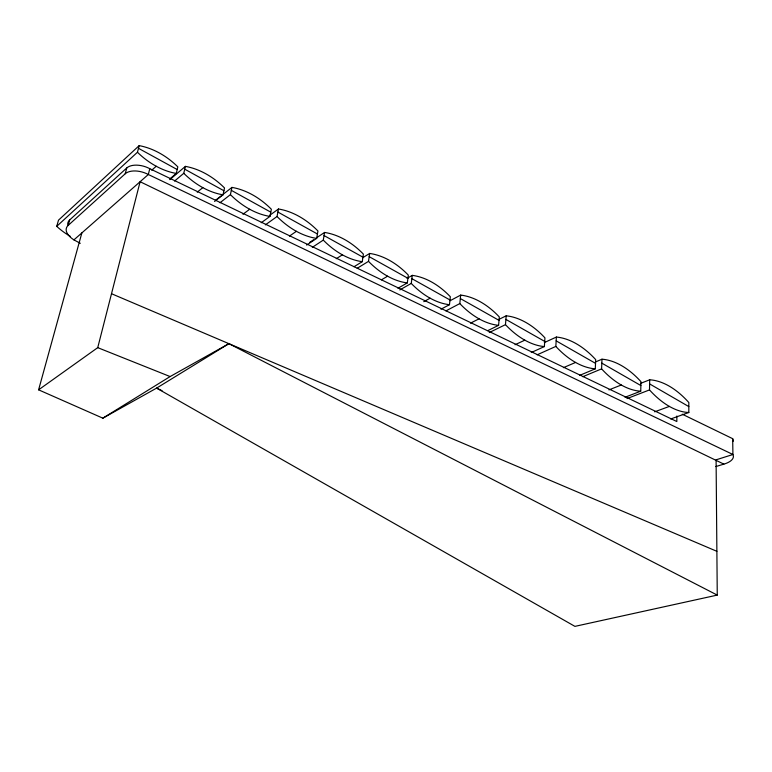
<?xml version="1.0" encoding="UTF-8"?>
<svg xmlns="http://www.w3.org/2000/svg" width="772" height="772" viewBox="0 0 772 772"><rect width="100%" height="100%" fill="white"/><g stroke="black" fill="none" stroke-linecap="round" stroke-linejoin="round"><path stroke-width="1.16" d="M670.714 418.974L688.817 412.499L688.836 402.55A86.85 50.431 70.3 0 0 649.696 379.795L640.731 383.317M676.87 416.021L676.832 421.531L149.778 168.692A17.351 9.766 17.3 0 0 126.743 167.978L69.673 219.943A20.217 10.383 17.1 0 0 67.714 224.285M688.817 412.499A81.919 45.529 66.9 0 1 649.503 389.918L649.696 379.795M625.021 397.262L640.741 391.182L640.953 381.677A83.405 50.363 69.4 0 0 601.977 359.202L595.357 362.01M640.741 391.182A79.005 45.538 65.9 0 1 601.6 368.871L601.977 359.202M579.772 375.317L595.299 368.823L595.685 359.607A81.417 50.875 68.2 0 0 556.39 337.055L544.337 342.565M537.148 354.821L555.83 346.416L556.39 337.055M531.261 352.524L544.376 346.57L544.936 337.856A77.547 50.209 66.8 0 0 506.191 315.806L498.644 319.531M489.255 332.549L505.467 324.655L506.191 315.806M487.788 330.628L498.606 325.33L499.31 316.954A75.096 50.055 65.2 0 0 460.681 295.087L450.124 300.713M445.936 310.875L459.813 303.589L460.681 295.087M440.966 309.205L449.487 304.689L450.337 296.747A71.864 49.273 63.3 0 0 412.267 275.372L407.076 278.354M399.809 289.925L411.264 283.421L412.267 275.372M397.927 288.265L407.327 282.909L408.311 275.112A71.342 49.948 61.4 0 0 369.653 253.448L362.473 257.887M357.214 268.26L368.505 261.351L369.653 253.448M354.049 266.716L362.261 261.669L363.38 254.104A70.02 49.977 59.2 0 0 324.558 232.449L316.588 237.766M312.303 247.358L323.285 240.102L324.558 232.449M306.648 245.071L316.674 238.394L317.929 230.973A69.741 50.566 56.6 0 0 278.47 209L269.727 215.32M265.385 224.864L277.042 216.507L278.47 209M261.254 222.712L269.978 216.401L271.358 209.251A68.322 50.161 53.9 0 0 231.947 187.403L215.87 200.006M219.991 202.737L230.413 194.631L231.947 187.403M214.558 201.463L223.04 194.824L224.517 187.963A66.643 49.35 51 0 0 185.405 166.376L169.821 179.635M174.588 181.053L183.775 173.304L185.405 166.376M169.879 178.872L176.267 173.43L177.84 166.868A64.906 48.279 48.1 0 0 139.172 145.628L58.508 220.155L56.732 226.341A57.08 43.029 44.5 0 0 70.156 236.232M149.778 168.692L148.32 174.501L73.929 239.88A20.265 10.325 17 0 1 68.119 225.453L69.673 219.943M68.119 225.453L125.228 173.768A17.399 9.718 17.2 0 1 148.32 174.501L732.927 454.496L716.088 459.832L717.256 595.096L228.908 343.665L156.6 388.113L102.85 418.173L38.6 389.831L97.735 347.651L140.108 181.719L723.866 464.126A22.349 9.409 0.1 0 0 732.927 454.496L732.676 438.679L682.265 414.207M56.732 226.341L137.455 152.248L139.172 145.628M125.228 173.768L126.743 167.978M38.6 389.831L81.861 232.912M151.717 170.216L156.224 166.26M197.236 192.16L202.824 187.635M242.958 214.259L249.674 209.251M289.452 236.097L296.4 231.32M309.601 242.418L313.596 239.764M336.274 258.707L342.392 254.828M102.85 418.173L170.12 376.562L228.908 343.665M381.378 279.85L387.602 276.202M423.77 301.659L430.129 298.204M470.438 323.169L479.045 318.836M515.04 344.737L524.835 340.162M563.415 367.665L575.584 362.435M582.783 376.697L601.6 368.871M608.944 389.889L621.277 384.996M627.009 398.593L649.503 389.918M654.675 411.814L669.372 406.41M715.827 466.568L723.866 464.126M717.256 595.096L574.918 626.372L156.6 388.113L162.043 390.68M97.735 347.651L170.12 376.562M111.506 293.717L716.879 551.314M73.929 239.88L80.288 243.305M138.477 148.32L177.193 169.541M184.74 169.193L223.919 190.752M231.32 190.346L270.798 212.165M277.891 212.059L317.417 233.993M324.047 235.566L362.927 257.182M411.862 278.653L449.989 299.98M369.19 256.671L407.915 278.287M460.334 298.552L499.021 320.37M505.892 319.405L544.704 341.407M556.168 340.867L595.53 363.351M601.822 363.139L640.866 385.546M649.619 383.916L688.827 406.593M732.676 438.679A22.205 9.592 -0.1 0 1 733.072 441.478M595.299 368.823A77.383 46.002 64.8 0 1 555.83 346.416M223.04 194.824A64.732 44.998 50.3 0 1 183.775 173.304M316.674 238.394A67.492 45.944 54.7 0 1 277.042 216.507M498.606 325.33A71.95 45.413 62 0 1 459.813 303.589M362.261 261.669A67.637 45.432 56.8 0 1 323.285 240.102M269.978 216.401A66.238 45.635 52.5 0 1 230.413 194.631M407.327 282.909A68.756 45.374 58.7 0 1 368.505 261.351M176.267 173.43A63.121 44.158 47.9 0 1 137.455 152.248M544.376 346.57A74.035 45.5 63.4 0 1 505.467 324.655M449.487 304.689A69.113 44.815 60.4 0 1 411.264 283.421"/></g></svg>
